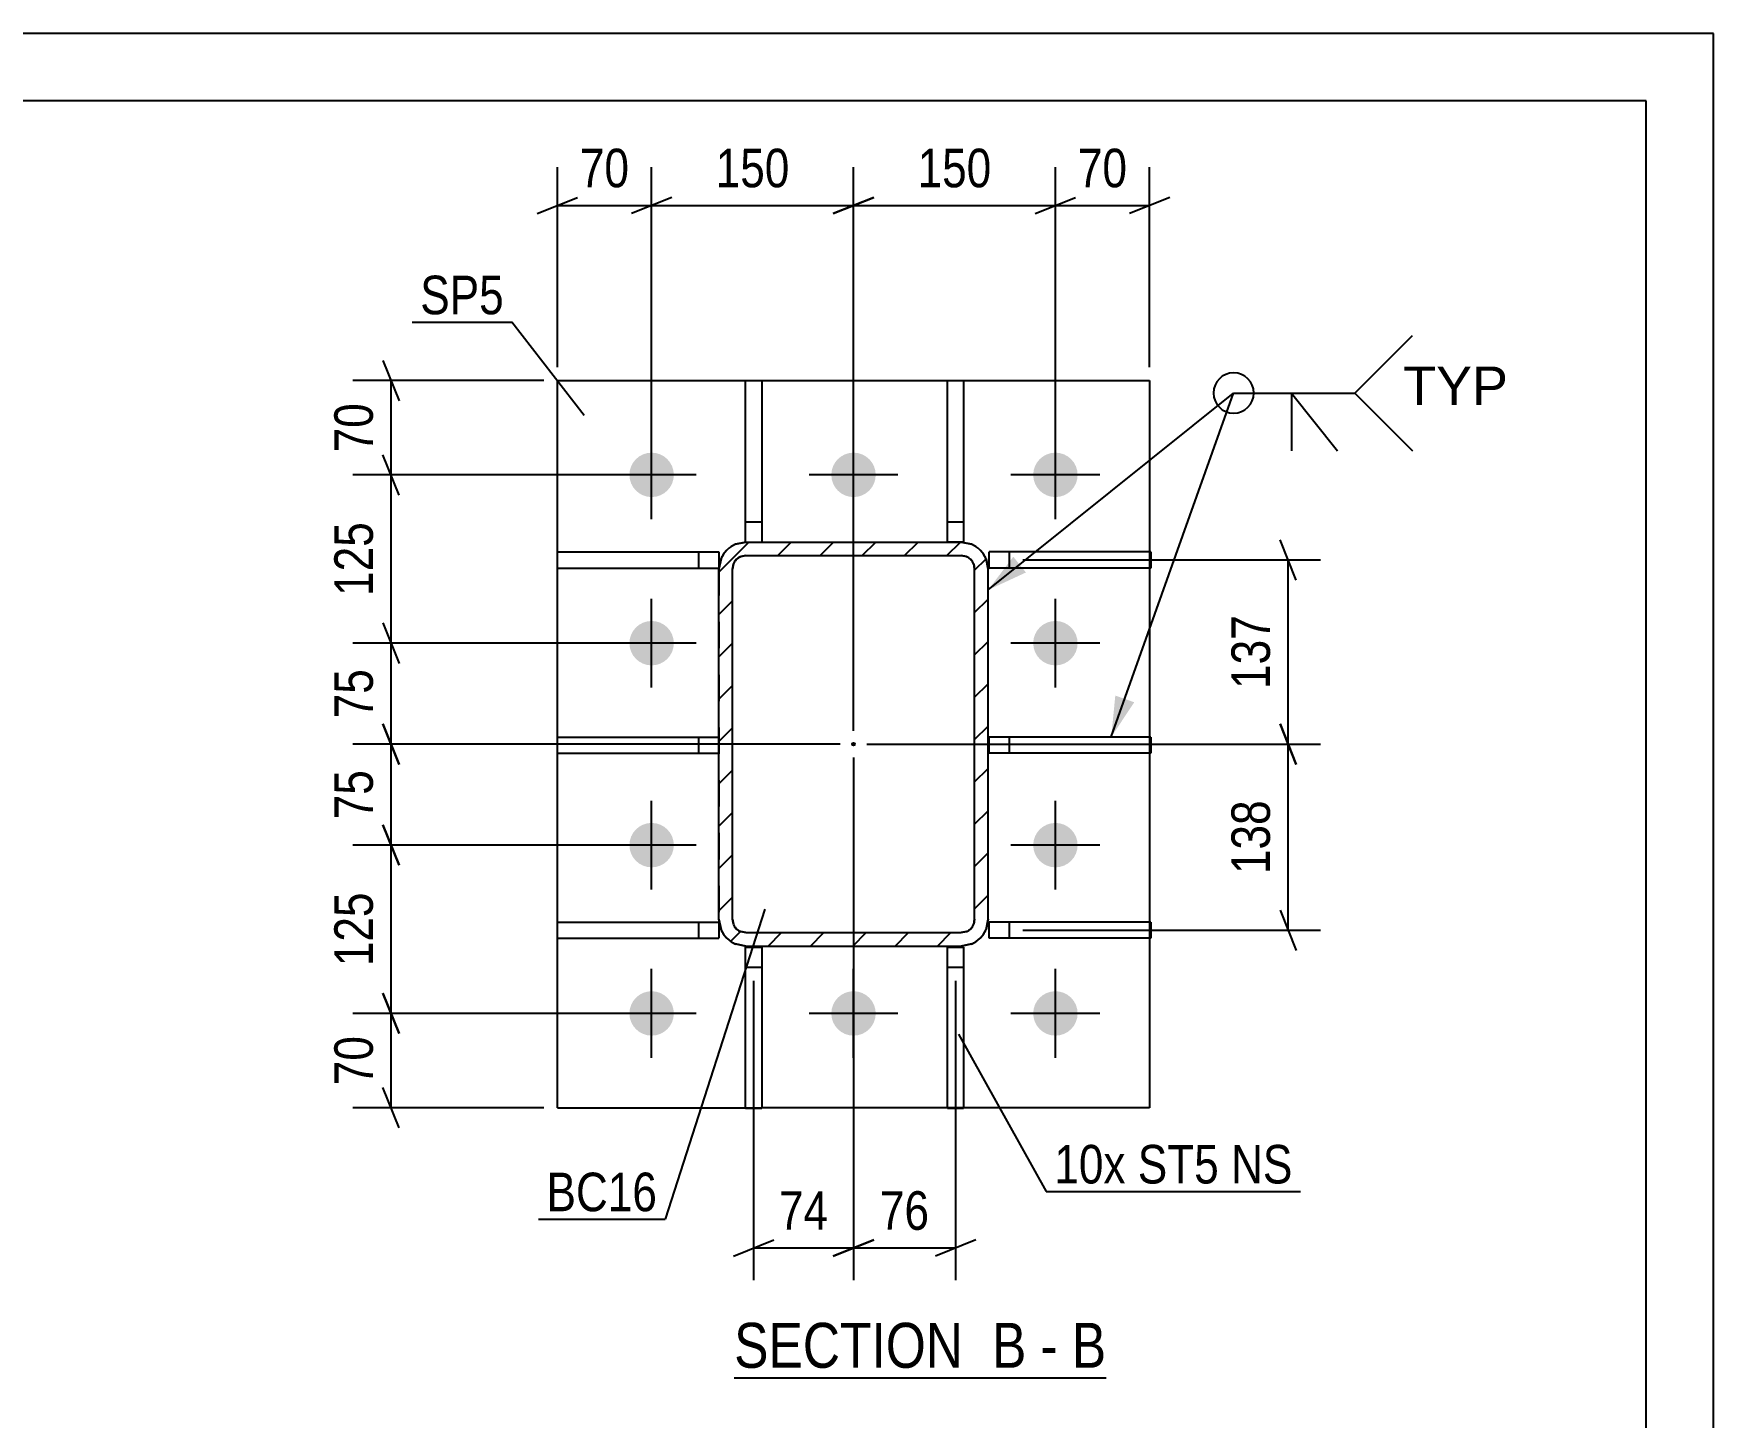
# Model space of a CAD drawing. Header units: millimetres. Extents: x -162 to 432, y -197 to 223.
# Drawn here: x 307.4 to 432.2, y 120.3 to 223.1 of the extents above; entities that cross this region are included whole.
import ezdxf

# ---------------------------------------------------------------- set-up
doc = ezdxf.new("R2010")
doc.units = ezdxf.units.MM
doc.linetypes.add('DXK_LINE_DOT2', pattern=[3.9198, 1.9599, -1.9599])
doc.linetypes.add('DXK_LINE_DOT3', pattern=[5.9187, 2.979, -0.9799, 0.9799, -0.9799])
doc.styles.add('Arial', font='ARIAL.TTF', dxfattribs={"height": 0.2})
doc.styles.add('Arial Narrow', font='ARIALN.TTF', dxfattribs={"height": 0.2})

# ---------------------------------------------------------------- blocks, each defined once
blk = doc.blocks.new('Unknown-284928215-1134')
at = {"color": 5, "linetype": 'Continuous'}
for p, q in [((432.21, 223.11), (-161.79, 223.11)), ((432.21, -196.89), (432.21, 223.11)), ((427.21, 218.11), (-156.79, 218.11)), ((427.21, -191.89), (427.21, 218.11))]:
    blk.add_line(p, q, dxfattribs=at)
blk = doc.blocks.new('Unknown-284928215-14 - 2183')
at = {"color": 6, "linetype": 'Continuous'}
blk.add_line((359.45, 123.27), (387.1, 123.27), dxfattribs=at)
at = {"color": 0, "linetype": 'Continuous'}
for points in [[(377.56, 124.02), (377.56, 127.52), (359.45, 127.52), (359.45, 124.02)], [(381.16, 124.02), (381.16, 127.52), (378.61, 127.52), (378.61, 124.02)], [(383.49, 124.02), (383.49, 127.52), (382.21, 127.52), (382.21, 124.02)], [(387.1, 124.02), (387.1, 127.52), (384.54, 127.52), (384.54, 124.02)]]:
    blk.add_wipeout(points, dxfattribs=at)
at = {"color": 7, "linetype": 'Continuous', "style": 'Arial Narrow'}
for s, p in [('SECTION ', (359.45, 124.02)), ('B', (378.61, 124.02)), ('B', (384.54, 124.02)), ('-', (382.21, 124.02))]:
    blk.add_text(s, height=3.34, dxfattribs=at).set_placement(p)
blk = doc.blocks.new('Part-284928215-2198 - 2183')
at = {"color": 2, "linetype": 'Continuous'}
for p, q in [((360.3, 185.34), (360.3, 197.34)), ((360.3, 197.34), (361.5, 197.34)), ((361.5, 197.34), (361.5, 185.34)), ((360.32, 185.34), (360.3, 185.34))]:
    blk.add_line(p, q, dxfattribs=at)
at = {"color": 7, "linetype": 'DXK_LINE_DOT2'}
for p, q in [((360.3, 186.84), (361.5, 186.84)), ((360.3, 185.34), (361.5, 185.34))]:
    blk.add_line(p, q, dxfattribs=at)
blk = doc.blocks.new('Part-284928215-2208 - 2183')
at = {"color": 2, "linetype": 'Continuous'}
for p, q in [((360.3, 143.27), (360.3, 155.27)), ((360.3, 155.27), (361.5, 155.27)), ((361.5, 155.27), (361.5, 143.27)), ((361.5, 143.27), (360.3, 143.27))]:
    blk.add_line(p, q, dxfattribs=at)
at = {"color": 7, "linetype": 'DXK_LINE_DOT2'}
blk.add_line((360.3, 153.77), (361.5, 153.77), dxfattribs=at)
blk = doc.blocks.new('Bolt-284928215-2192 - 2183')
at = {"linetype": 'Continuous'}
for points in [[(351.67, 190.34, -1), (354.97, 190.34, -1)], [(366.67, 190.34, -1), (369.97, 190.34, -1)], [(381.67, 190.34, -1), (384.97, 190.34, -1)], [(351.67, 177.84, -1), (354.97, 177.84, -1)], [(381.67, 177.84, -1), (384.97, 177.84, -1)], [(351.67, 162.84, -1), (354.97, 162.84, -1)], [(381.67, 162.84, -1), (384.97, 162.84, -1)], [(351.67, 150.34, -1), (354.97, 150.34, -1)], [(366.67, 150.34, -1), (369.97, 150.34, -1)], [(381.67, 150.34, -1), (384.97, 150.34, -1)]]:
    blk.add_hatch(color=1, dxfattribs=at).paths.add_polyline_path(points)
at = {"color": 1, "linetype": 'Continuous'}
for p, q in [((353.32, 187.04), (353.32, 193.64)), ((368.32, 187.04), (368.32, 193.64)), ((383.32, 187.04), (383.32, 193.64)), ((356.62, 190.34), (350.02, 190.34)), ((371.62, 190.34), (365.02, 190.34)), ((386.62, 190.34), (380.02, 190.34)), ((353.32, 174.54), (353.32, 181.14)), ((383.32, 174.54), (383.32, 181.14)), ((356.62, 177.84), (350.02, 177.84)), ((386.62, 177.84), (380.02, 177.84)), ((353.32, 159.54), (353.32, 166.14)), ((383.32, 159.54), (383.32, 166.14)), ((356.62, 162.84), (350.02, 162.84)), ((386.62, 162.84), (380.02, 162.84)), ((353.32, 147.04), (353.32, 153.64)), ((368.32, 147.04), (368.32, 153.64)), ((383.32, 147.04), (383.32, 153.64)), ((356.62, 150.34), (350.02, 150.34)), ((371.62, 150.34), (365.02, 150.34)), ((386.62, 150.34), (380.02, 150.34))]:
    blk.add_line(p, q, dxfattribs=at)
blk = doc.blocks.new('Part-284928215-2203 - 2183')
at = {"color": 2, "linetype": 'Continuous'}
for p, q in [((375.3, 185.34), (375.3, 197.34)), ((375.3, 197.34), (376.5, 197.34)), ((376.5, 197.34), (376.5, 185.34)), ((376.5, 185.34), (376.32, 185.34))]:
    blk.add_line(p, q, dxfattribs=at)
at = {"color": 7, "linetype": 'DXK_LINE_DOT2'}
for p, q in [((375.3, 186.84), (376.5, 186.84)), ((376.32, 185.34), (375.3, 185.34))]:
    blk.add_line(p, q, dxfattribs=at)
blk = doc.blocks.new('Part-284928215-2213 - 2183')
at = {"color": 2, "linetype": 'Continuous'}
for p, q in [((375.3, 143.27), (375.3, 155.27)), ((375.3, 155.27), (376.5, 155.27)), ((376.5, 155.27), (376.5, 143.27)), ((376.5, 143.27), (375.3, 143.27))]:
    blk.add_line(p, q, dxfattribs=at)
at = {"color": 7, "linetype": 'DXK_LINE_DOT2'}
blk.add_line((375.3, 153.77), (376.5, 153.77), dxfattribs=at)
blk = doc.blocks.new('Part-284928215-2218 - 2183')
at = {"color": 2, "linetype": 'Continuous'}
for p, q in [((390.4, 157.12), (378.4, 157.12)), ((378.4, 155.92), (378.4, 157.12)), ((390.4, 157.12), (390.4, 155.92)), ((390.4, 155.92), (378.4, 155.92))]:
    blk.add_line(p, q, dxfattribs=at)
at = {"color": 7, "linetype": 'DXK_LINE_DOT2'}
blk.add_line((379.9, 155.92), (379.9, 157.12), dxfattribs=at)
blk = doc.blocks.new('Part-284928215-2223 - 2183')
at = {"color": 2, "linetype": 'Continuous'}
for p, q in [((390.4, 184.62), (378.4, 184.62)), ((378.4, 183.42), (378.4, 184.62)), ((390.4, 184.62), (390.4, 183.42)), ((390.4, 183.42), (378.4, 183.42))]:
    blk.add_line(p, q, dxfattribs=at)
at = {"color": 7, "linetype": 'DXK_LINE_DOT2'}
blk.add_line((379.9, 183.42), (379.9, 184.62), dxfattribs=at)
blk = doc.blocks.new('Part-284928215-2228 - 2183')
at = {"color": 2, "linetype": 'Continuous'}
for p, q in [((390.4, 170.87), (378.4, 170.87)), ((378.4, 169.67), (378.4, 170.87)), ((390.4, 170.87), (390.4, 169.67)), ((390.4, 169.67), (378.4, 169.67))]:
    blk.add_line(p, q, dxfattribs=at)
at = {"color": 7, "linetype": 'DXK_LINE_DOT2'}
blk.add_line((379.9, 169.67), (379.9, 170.87), dxfattribs=at)
blk = doc.blocks.new('Part-284928215-2233 - 2183')
at = {"color": 2, "linetype": 'Continuous'}
for p, q in [((346.32, 155.92), (346.32, 157.12)), ((346.32, 157.12), (358.32, 157.12)), ((358.32, 157.12), (358.32, 155.92)), ((346.32, 155.92), (358.32, 155.92))]:
    blk.add_line(p, q, dxfattribs=at)
at = {"color": 7, "linetype": 'DXK_LINE_DOT2'}
blk.add_line((356.82, 155.92), (356.82, 157.12), dxfattribs=at)
blk = doc.blocks.new('Part-284928215-2238 - 2183')
at = {"color": 2, "linetype": 'Continuous'}
for p, q in [((346.32, 183.42), (346.32, 184.62)), ((346.32, 184.62), (358.32, 184.62)), ((358.32, 184.62), (358.32, 183.42)), ((346.32, 183.42), (358.32, 183.42))]:
    blk.add_line(p, q, dxfattribs=at)
at = {"color": 7, "linetype": 'DXK_LINE_DOT2'}
blk.add_line((356.82, 183.42), (356.82, 184.62), dxfattribs=at)
blk = doc.blocks.new('Part-284928215-2243 - 2183')
at = {"color": 2, "linetype": 'Continuous'}
for p, q in [((346.32, 169.67), (346.32, 170.87)), ((346.32, 170.87), (358.32, 170.87)), ((346.32, 169.67), (358.32, 169.67))]:
    blk.add_line(p, q, dxfattribs=at)
at = {"color": 7, "linetype": 'DXK_LINE_DOT2'}
for p, q in [((356.82, 169.67), (356.82, 170.87)), ((358.32, 170.87), (358.32, 169.67))]:
    blk.add_line(p, q, dxfattribs=at)
blk = doc.blocks.new('Part-284928215-2280 - 2183')
at = {"linetype": 'Continuous'}
h = blk.add_hatch(dxfattribs=at)
h.set_pattern_fill('', scale=0.7, style=0, pattern_type=0)
h.set_pattern_definition([(45, (378.1706, 184.1082), (-1.57154, 1.57154), [])])
h.paths.add_polyline_path([(378.32, 183.34), (378.17, 184.11), (377.74, 184.76), (377.09, 185.19), (376.32, 185.34), (360.32, 185.34), (359.56, 185.19), (358.91, 184.76), (358.48, 184.11), (358.32, 183.34), (358.32, 157.34), (358.48, 156.58), (358.91, 155.93), (359.56, 155.5), (360.32, 155.34), (376.32, 155.34), (377.09, 155.5), (377.74, 155.93), (378.17, 156.58), (378.32, 157.34)])
h.paths.add_polyline_path([(377.25, 156.96), (377.03, 156.64), (376.71, 156.42), (376.32, 156.34), (360.32, 156.34), (359.94, 156.42), (359.62, 156.64), (359.4, 156.96), (359.32, 157.34), (359.32, 183.34), (359.4, 183.73), (359.62, 184.05), (359.94, 184.27), (360.32, 184.34), (376.32, 184.34), (376.71, 184.27), (377.03, 184.05), (377.25, 183.73), (377.32, 183.34), (377.32, 157.34)])
blk.add_hatch(color=246, dxfattribs=at).paths.add_polyline_path([(368.32, 170.24, -1), (368.32, 170.44, -1)])
at = {"color": 7, "linetype": 'DXK_LINE_DOT2'}
for p, q in [((359.56, 185.19), (360.32, 185.34)), ((360.32, 185.34), (376.32, 185.34)), ((376.32, 185.34), (377.09, 185.19)), ((358.32, 183.34), (358.48, 184.11)), ((359.4, 183.73), (359.32, 183.34)), ((360.32, 184.34), (359.94, 184.27)), ((360.32, 184.34), (376.32, 184.34)), ((376.71, 184.27), (376.32, 184.34)), ((377.32, 183.34), (377.25, 183.73)), ((378.17, 184.11), (378.32, 183.34)), ((358.32, 183.34), (358.32, 157.34)), ((359.32, 157.34), (359.32, 183.34)), ((377.32, 157.34), (377.32, 183.34)), ((378.32, 157.34), (378.32, 183.34)), ((358.48, 156.58), (358.32, 157.34)), ((359.32, 157.34), (359.4, 156.96)), ((377.25, 156.96), (377.32, 157.34)), ((378.32, 157.34), (378.17, 156.58)), ((359.94, 156.42), (360.32, 156.34)), ((360.32, 156.34), (376.32, 156.34)), ((376.32, 156.34), (376.71, 156.42)), ((360.32, 155.34), (359.56, 155.5)), ((360.32, 155.34), (376.32, 155.34)), ((377.09, 155.5), (376.32, 155.34))]:
    blk.add_line(p, q, dxfattribs=at)
at = {"color": 2, "linetype": 'Continuous'}
for p, q in [((360.32, 185.34), (359.56, 185.19)), ((360.32, 185.34), (376.32, 185.34)), ((377.09, 185.19), (376.32, 185.34)), ((358.48, 184.11), (358.32, 183.34)), ((359.32, 183.34), (359.4, 183.73)), ((359.94, 184.27), (360.32, 184.34)), ((360.32, 184.34), (376.32, 184.34)), ((376.32, 184.34), (376.71, 184.27)), ((377.25, 183.73), (377.32, 183.34)), ((378.32, 183.34), (378.17, 184.11)), ((358.32, 157.34), (358.32, 183.34)), ((359.32, 157.34), (359.32, 183.34)), ((377.32, 157.34), (377.32, 183.34)), ((378.32, 157.34), (378.32, 183.34)), ((358.32, 157.34), (358.48, 156.58)), ((359.4, 156.96), (359.32, 157.34)), ((377.32, 157.34), (377.25, 156.96)), ((378.17, 156.58), (378.32, 157.34)), ((360.32, 156.34), (359.94, 156.42)), ((360.32, 156.34), (376.32, 156.34)), ((376.71, 156.42), (376.32, 156.34)), ((359.56, 155.5), (360.32, 155.34)), ((360.32, 155.34), (376.32, 155.34)), ((376.32, 155.34), (377.09, 155.5))]:
    blk.add_line(p, q, dxfattribs=at)
at = {"color": 7, "linetype": 'DXK_LINE_DOT3'}
blk.add_line((368.32, 170.34), (368.32, 170.34), dxfattribs=at)
at = {"color": 246, "linetype": 'DXK_LINE_DOT2'}
blk.add_line((368.32, 170.34), (368.32, 170.34), dxfattribs=at)
at = {"color": 246, "linetype": 'Continuous'}
blk.add_circle((368.32, 170.34), 0.1, dxfattribs=at)
at = {"color": 7, "linetype": 'DXK_LINE_DOT2'}
for centre, radius, start, end in [((360.32, 183.34), 2, 112.5, 157.5), ((376.32, 183.34), 2, 22.5, 67.5), ((360.32, 183.34), 1, 112.5, 157.5), ((376.32, 183.34), 1, 22.5, 67.5), ((360.32, 157.34), 2, 202.5, 247.5), ((360.32, 157.34), 1, 202.5, 247.5), ((376.32, 157.34), 1, 292.5, 337.5), ((376.32, 157.34), 2, 292.5, 337.5)]:
    blk.add_arc(centre, radius, start, end, dxfattribs=at)
at = {"color": 2, "linetype": 'Continuous'}
for centre, radius, start, end in [((360.32, 183.34), 2, 112.5, 157.5), ((376.32, 183.34), 2, 22.5, 67.5), ((360.32, 183.34), 1, 112.5, 157.5), ((376.32, 183.34), 1, 22.5, 67.5), ((360.32, 157.34), 2, 202.5, 247.5), ((360.32, 157.34), 1, 202.5, 247.5), ((376.32, 157.34), 1, 292.5, 337.5), ((376.32, 157.34), 2, 292.5, 337.5)]:
    blk.add_arc(centre, radius, start, end, dxfattribs=at)
blk = doc.blocks.new('Part-284928215-2301 - 2183')
at = {"color": 2, "linetype": 'Continuous'}
for p, q in [((346.32, 143.34), (346.32, 197.34)), ((346.32, 197.34), (390.32, 197.34)), ((390.32, 197.34), (390.32, 184.62)), ((390.32, 183.42), (390.32, 170.87)), ((390.32, 169.67), (390.32, 157.12)), ((390.32, 155.92), (390.32, 143.34)), ((346.32, 143.34), (360.3, 143.34)), ((375.3, 143.34), (361.5, 143.34)), ((390.32, 143.34), (376.5, 143.34))]:
    blk.add_line(p, q, dxfattribs=at)
at = {"color": 7, "linetype": 'DXK_LINE_DOT2'}
for p, q in [((390.32, 184.62), (390.32, 183.42)), ((390.32, 170.87), (390.32, 169.67)), ((390.32, 157.12), (390.32, 155.92)), ((360.3, 143.34), (361.5, 143.34)), ((376.5, 143.34), (375.3, 143.34))]:
    blk.add_line(p, q, dxfattribs=at)
blk = doc.blocks.new('StraightDimension-284928215-2481 - 2183')
at = {"color": 7, "linetype": 'Continuous'}
for p, q in [((368.32, 169.34), (368.32, 130.52)), ((375.9, 152.77), (375.9, 130.52)), ((366.82, 132.32), (369.82, 133.52)), ((368.32, 132.92), (375.9, 132.92)), ((377.4, 133.52), (374.4, 132.32))]:
    blk.add_line(p, q, dxfattribs=at)
at = {"color": 0}
blk.add_wipeout([(374.54, 133.67), (374.54, 137.87), (369.68, 137.87), (369.68, 133.67)], dxfattribs=at)
at = {"color": 3, "style": 'Arial Narrow'}
blk.add_text('76', height=2.863, dxfattribs=at).set_placement((370.28, 134.27))
blk = doc.blocks.new('StraightDimension-284928215-2347 - 2183')
at = {"color": 7, "linetype": 'Continuous'}
for p, q in [((346.32, 198.34), (346.32, 213.2)), ((353.32, 191.34), (353.32, 213.2)), ((344.82, 209.75), (347.82, 210.95)), ((354.82, 210.95), (351.82, 209.75)), ((346.32, 210.35), (353.32, 210.35))]:
    blk.add_line(p, q, dxfattribs=at)
at = {"color": 0}
blk.add_wipeout([(352.25, 211.1), (352.25, 215.3), (347.39, 215.3), (347.39, 211.1)], dxfattribs=at)
at = {"color": 3, "style": 'Arial Narrow'}
blk.add_text('70', height=2.863, dxfattribs=at).set_placement((347.99, 211.7))
blk = doc.blocks.new('StraightDimension-284928215-2357 - 2183')
at = {"color": 7, "linetype": 'Continuous'}
for p, q in [((383.32, 191.34), (383.32, 213.2)), ((390.32, 198.34), (390.32, 213.2)), ((381.82, 209.75), (384.82, 210.95)), ((391.82, 210.95), (388.82, 209.75)), ((383.32, 210.35), (390.32, 210.35))]:
    blk.add_line(p, q, dxfattribs=at)
at = {"color": 0}
blk.add_wipeout([(389.25, 211.1), (389.25, 215.3), (384.39, 215.3), (384.39, 211.1)], dxfattribs=at)
at = {"color": 3, "style": 'Arial Narrow'}
blk.add_text('70', height=2.863, dxfattribs=at).set_placement((384.99, 211.7))
blk = doc.blocks.new('StraightDimension-284928215-2367 - 2183')
at = {"color": 7, "linetype": 'Continuous'}
for p, q in [((368.32, 171.34), (368.32, 213.2)), ((383.32, 191.34), (383.32, 213.2)), ((369.82, 210.95), (366.82, 209.75)), ((381.82, 209.75), (384.82, 210.95)), ((368.32, 210.35), (383.32, 210.35))]:
    blk.add_line(p, q, dxfattribs=at)
at = {"color": 0}
blk.add_wipeout([(379.17, 211.1), (379.17, 215.3), (372.48, 215.3), (372.48, 211.1)], dxfattribs=at)
at = {"color": 3, "style": 'Arial Narrow'}
blk.add_text('150', height=2.863, dxfattribs=at).set_placement((373.08, 211.7))
blk = doc.blocks.new('StraightDimension-284928215-2378 - 2183')
at = {"color": 7, "linetype": 'Continuous'}
for p, q in [((353.32, 191.34), (353.32, 213.2)), ((368.32, 171.34), (368.32, 213.2)), ((354.82, 210.95), (351.82, 209.75)), ((366.82, 209.75), (369.82, 210.95)), ((353.32, 210.35), (368.32, 210.35))]:
    blk.add_line(p, q, dxfattribs=at)
at = {"color": 0}
blk.add_wipeout([(364.16, 211.1), (364.16, 215.3), (357.48, 215.3), (357.48, 211.1)], dxfattribs=at)
at = {"color": 3, "style": 'Arial Narrow'}
blk.add_text('150', height=2.863, dxfattribs=at).set_placement((358.08, 211.7))
blk = doc.blocks.new('StraightDimension-284928215-2489 - 2183')
at = {"color": 7, "linetype": 'Continuous'}
for p, q in [((368.32, 169.34), (368.32, 130.52)), ((360.9, 152.77), (360.9, 130.52)), ((359.4, 132.32), (362.4, 133.52)), ((360.9, 132.92), (368.32, 132.92)), ((369.82, 133.52), (366.82, 132.32))]:
    blk.add_line(p, q, dxfattribs=at)
at = {"color": 0}
blk.add_wipeout([(367.04, 133.67), (367.04, 137.87), (362.18, 137.87), (362.18, 133.67)], dxfattribs=at)
at = {"color": 3, "style": 'Arial Narrow'}
blk.add_text('74', height=2.863, dxfattribs=at).set_placement((362.78, 134.27))
blk = doc.blocks.new('StraightDimension-284928215-2497 - 2183')
at = {"color": 7, "linetype": 'Continuous'}
for p, q in [((401.21, 182.52), (400.01, 185.52)), ((380.9, 184.02), (403.01, 184.02)), ((400.61, 170.34), (400.61, 184.02)), ((400.01, 171.84), (401.21, 168.84)), ((369.32, 170.34), (403.01, 170.34))]:
    blk.add_line(p, q, dxfattribs=at)
at = {"color": 0}
blk.add_wipeout([(399.86, 180.53), (395.66, 180.53), (395.66, 173.84), (399.86, 173.84)], dxfattribs=at)
at = {"color": 3, "style": 'Arial Narrow'}
blk.add_text('137', height=2.863, rotation=90.0002, dxfattribs=at).set_placement((399.26, 174.44))
blk = doc.blocks.new('StraightDimension-284928215-8640 - 2183')
at = {"color": 7, "linetype": 'Continuous'}
for p, q in [((333.36, 198.84), (334.56, 195.84)), ((345.32, 197.34), (331.11, 197.34)), ((333.96, 190.34), (333.96, 197.34)), ((334.56, 188.84), (333.36, 191.84)), ((352.32, 190.34), (331.11, 190.34))]:
    blk.add_line(p, q, dxfattribs=at)
at = {"color": 0}
blk.add_wipeout([(333.21, 196.27), (329.01, 196.27), (329.01, 191.41), (333.21, 191.41)], dxfattribs=at)
at = {"color": 3, "style": 'Arial Narrow'}
blk.add_text('70', height=2.863, rotation=90.0002, dxfattribs=at).set_placement((332.61, 192.01))
blk = doc.blocks.new('StraightDimension-284928215-2504 - 2183')
at = {"color": 7, "linetype": 'Continuous'}
for p, q in [((401.21, 168.84), (400.01, 171.84)), ((369.32, 170.34), (403.01, 170.34)), ((400.61, 156.52), (400.61, 170.34)), ((400.01, 158.02), (401.21, 155.02)), ((380.9, 156.52), (403.01, 156.52))]:
    blk.add_line(p, q, dxfattribs=at)
at = {"color": 0}
blk.add_wipeout([(399.86, 166.78), (395.66, 166.78), (395.66, 160.09), (399.86, 160.09)], dxfattribs=at)
at = {"color": 3, "style": 'Arial Narrow'}
blk.add_text('138', height=2.863, rotation=90.0002, dxfattribs=at).set_placement((399.26, 160.69))
blk = doc.blocks.new('StraightDimension-284928215-8641 - 2183')
at = {"color": 7, "linetype": 'Continuous'}
for p, q in [((334.56, 188.84), (333.36, 191.84)), ((352.32, 190.34), (331.11, 190.34)), ((333.96, 177.84), (333.96, 190.34)), ((333.36, 179.34), (334.56, 176.34)), ((352.32, 177.84), (331.11, 177.84))]:
    blk.add_line(p, q, dxfattribs=at)
at = {"color": 0}
blk.add_wipeout([(333.21, 187.43), (329.01, 187.43), (329.01, 180.75), (333.21, 180.75)], dxfattribs=at)
at = {"color": 3, "style": 'Arial Narrow'}
blk.add_text('125', height=2.863, rotation=90.0002, dxfattribs=at).set_placement((332.61, 181.35))
blk = doc.blocks.new('StraightDimension-284928215-8642 - 2183')
at = {"color": 7, "linetype": 'Continuous'}
for p, q in [((333.36, 179.34), (334.56, 176.34)), ((352.32, 177.84), (331.11, 177.84)), ((333.96, 170.34), (333.96, 177.84)), ((334.56, 168.84), (333.36, 171.84)), ((367.32, 170.34), (331.11, 170.34))]:
    blk.add_line(p, q, dxfattribs=at)
at = {"color": 0}
blk.add_wipeout([(333.21, 176.52), (329.01, 176.52), (329.01, 171.66), (333.21, 171.66)], dxfattribs=at)
at = {"color": 3, "style": 'Arial Narrow'}
blk.add_text('75', height=2.863, rotation=90.0002, dxfattribs=at).set_placement((332.61, 172.26))
blk = doc.blocks.new('StraightDimension-284928215-8643 - 2183')
at = {"color": 7, "linetype": 'Continuous'}
for p, q in [((333.36, 171.84), (334.56, 168.84)), ((367.32, 170.34), (331.11, 170.34)), ((333.96, 162.84), (333.96, 170.34)), ((334.56, 161.34), (333.36, 164.34)), ((352.32, 162.84), (331.11, 162.84))]:
    blk.add_line(p, q, dxfattribs=at)
at = {"color": 0}
blk.add_wipeout([(333.21, 169.02), (329.01, 169.02), (329.01, 164.16), (333.21, 164.16)], dxfattribs=at)
at = {"color": 3, "style": 'Arial Narrow'}
blk.add_text('75', height=2.863, rotation=90.0002, dxfattribs=at).set_placement((332.61, 164.76))
blk = doc.blocks.new('StraightDimension-284928215-8644 - 2183')
at = {"color": 7, "linetype": 'Continuous'}
for p, q in [((333.36, 164.34), (334.56, 161.34)), ((352.32, 162.84), (331.11, 162.84)), ((333.96, 150.34), (333.96, 162.84)), ((334.56, 148.84), (333.36, 151.84)), ((352.32, 150.34), (331.11, 150.34))]:
    blk.add_line(p, q, dxfattribs=at)
at = {"color": 0}
blk.add_wipeout([(333.21, 159.93), (329.01, 159.93), (329.01, 153.25), (333.21, 153.25)], dxfattribs=at)
at = {"color": 3, "style": 'Arial Narrow'}
blk.add_text('125', height=2.863, rotation=90.0002, dxfattribs=at).set_placement((332.61, 153.85))
blk = doc.blocks.new('StraightDimension-284928215-8645 - 2183')
at = {"color": 7, "linetype": 'Continuous'}
for p, q in [((333.36, 151.84), (334.56, 148.84)), ((352.32, 150.34), (331.11, 150.34)), ((333.96, 143.34), (333.96, 150.34)), ((334.56, 141.84), (333.36, 144.84)), ((345.32, 143.34), (331.11, 143.34))]:
    blk.add_line(p, q, dxfattribs=at)
at = {"color": 0}
blk.add_wipeout([(333.21, 149.27), (329.01, 149.27), (329.01, 144.41), (333.21, 144.41)], dxfattribs=at)
at = {"color": 3, "style": 'Arial Narrow'}
blk.add_text('70', height=2.863, rotation=90.0002, dxfattribs=at).set_placement((332.61, 145.01))
blk = doc.blocks.new('Mark-284928215-2297 - 2183')
at = {"color": 0}
blk.add_wipeout([(342.34, 202.27), (342.34, 205.27), (336.13, 205.27), (336.13, 202.27)], dxfattribs=at)
blk.add_wipeout([(342.34, 202.27), (342.34, 205.27), (336.13, 205.27), (336.13, 202.27)], dxfattribs=at)
at = {"color": 30, "linetype": 'Continuous'}
for p in [(335.53, 201.67), (348.3, 194.75)]:
    blk.add_line(p, (342.94, 201.67), dxfattribs=at)
at = {"color": 3, "style": 'Arial Narrow'}
blk.add_text('SP5', height=2.863, dxfattribs=at).set_placement((336.13, 202.27))
blk = doc.blocks.new('Mark-284928215-2276 - 2183')
at = {"color": 0}
blk.add_wipeout([(353.73, 135.65), (353.73, 138.65), (345.51, 138.65), (345.51, 135.65)], dxfattribs=at)
blk.add_wipeout([(353.73, 135.65), (353.73, 138.65), (345.51, 138.65), (345.51, 135.65)], dxfattribs=at)
at = {"color": 30, "linetype": 'Continuous'}
for p in [(361.74, 158.09), (344.91, 135.05)]:
    blk.add_line(p, (354.33, 135.05), dxfattribs=at)
at = {"color": 3, "style": 'Arial Narrow'}
blk.add_text('BC16', height=2.863, dxfattribs=at).set_placement((345.51, 135.65))
blk = doc.blocks.new('WeldMark-284928215-2511 - 2183')
at = {"linetype": 'Continuous'}
for points in [[(381.13, 183.09), (378.32, 181.79), (380.19, 184.26)], [(389.18, 173.45), (387.47, 170.88), (387.77, 173.95)]]:
    blk.add_hatch(color=30, dxfattribs=at).paths.add_polyline_path(points)
at = {"color": 30, "linetype": 'Continuous'}
for p, q in [((378.32, 181.79), (396.56, 196.42)), ((387.47, 170.88), (396.56, 196.42)), ((396.56, 196.42), (405.56, 196.42))]:
    blk.add_line(p, q, dxfattribs=at)
at = {"color": 3, "linetype": 'Continuous'}
for q in [(404.28, 192.13), (400.85, 192.13)]:
    blk.add_line((400.85, 196.42), q, dxfattribs=at)
for start, end in [(90, 270), (270, 90)]:
    blk.add_arc((396.56, 196.42), 1.5, start, end, dxfattribs=at)
at = {"color": 0, "linetype": 'Continuous'}
blk.add_wipeout([(416.94, 195.52), (416.94, 198.52), (409.16, 198.52), (409.16, 195.52)], dxfattribs=at)
blk.add_wipeout([(416.94, 195.52), (416.94, 198.52), (409.16, 198.52), (409.16, 195.52)], dxfattribs=at)
at = {"color": 3, "linetype": 'Continuous'}
for q in [(409.85, 200.7), (409.85, 192.13)]:
    blk.add_line((405.56, 196.42), q, dxfattribs=at)
at = {"color": 3, "linetype": 'Continuous', "style": 'Arial'}
blk.add_text('TYP', height=2.865, dxfattribs=at).set_placement((409.16, 195.52))
blk = doc.blocks.new('MarkSet-284928215-2560 - 2183')
at = {"color": 0}
for points in [[(388.54, 137.71), (388.54, 140.71), (383.24, 140.71), (383.24, 137.71)], [(395.47, 137.71), (395.47, 140.71), (389.44, 140.71), (389.44, 137.71)], [(400.93, 137.71), (400.93, 140.71), (396.37, 140.71), (396.37, 137.71)]]:
    blk.add_wipeout(points, dxfattribs=at)
for points in [[(388.54, 137.71), (388.54, 140.71), (383.24, 140.71), (383.24, 137.71)], [(395.47, 137.71), (395.47, 140.71), (389.44, 140.71), (389.44, 137.71)], [(400.93, 137.71), (400.93, 140.71), (396.37, 140.71), (396.37, 137.71)]]:
    blk.add_wipeout(points, dxfattribs=at)
at = {"color": 30, "linetype": 'Continuous'}
for p, q in [((376.12, 148.79), (382.64, 137.11)), ((382.64, 137.11), (401.53, 137.11))]:
    blk.add_line(p, q, dxfattribs=at)
at = {"color": 3, "style": 'Arial Narrow'}
for s, p in [('10x', (383.24, 137.71)), ('ST5', (389.44, 137.71)), ('NS', (396.37, 137.71))]:
    blk.add_text(s, height=2.863, dxfattribs=at).set_placement(p)

msp = doc.modelspace()

# ---------------------------------------------------------------- block references
for name in ['Unknown-284928215-1134', 'Part-284928215-2301 - 2183', 'Part-284928215-2198 - 2183', 'Part-284928215-2203 - 2183', 'Bolt-284928215-2192 - 2183', 'Part-284928215-2280 - 2183', 'Part-284928215-2238 - 2183', 'Part-284928215-2223 - 2183', 'Part-284928215-2243 - 2183', 'Part-284928215-2228 - 2183', 'Part-284928215-2233 - 2183', 'Part-284928215-2218 - 2183', 'Part-284928215-2208 - 2183', 'Part-284928215-2213 - 2183']:
    msp.add_blockref(name, (0, 0))

# ---------------------------------------------------------------- next in the draw order: block references
for name in ['StraightDimension-284928215-2347 - 2183', 'StraightDimension-284928215-2357 - 2183', 'StraightDimension-284928215-2481 - 2183', 'Unknown-284928215-14 - 2183']:
    msp.add_blockref(name, (0, 0))

# ---------------------------------------------------------------- next in the draw order: block references
for name in ['StraightDimension-284928215-2367 - 2183', 'StraightDimension-284928215-2489 - 2183', 'MarkSet-284928215-2560 - 2183']:
    msp.add_blockref(name, (0, 0))

# ---------------------------------------------------------------- next in the draw order: block references
msp.add_blockref('StraightDimension-284928215-2378 - 2183', (0, 0))

# ---------------------------------------------------------------- next in the draw order: block references
for name in ['StraightDimension-284928215-8640 - 2183', 'StraightDimension-284928215-2497 - 2183']:
    msp.add_blockref(name, (0, 0))

# ---------------------------------------------------------------- next in the draw order: block references
for name in ['Mark-284928215-2297 - 2183', 'StraightDimension-284928215-8641 - 2183', 'StraightDimension-284928215-2504 - 2183']:
    msp.add_blockref(name, (0, 0))

# ---------------------------------------------------------------- next in the draw order: block references
for name in ['WeldMark-284928215-2511 - 2183', 'StraightDimension-284928215-8642 - 2183']:
    msp.add_blockref(name, (0, 0))

# ---------------------------------------------------------------- next in the draw order: block references
msp.add_blockref('StraightDimension-284928215-8643 - 2183', (0, 0))

# ---------------------------------------------------------------- next in the draw order: block references
msp.add_blockref('StraightDimension-284928215-8644 - 2183', (0, 0))

# ---------------------------------------------------------------- next in the draw order: block references
msp.add_blockref('StraightDimension-284928215-8645 - 2183', (0, 0))

# ---------------------------------------------------------------- next in the draw order: block references
msp.add_blockref('Mark-284928215-2276 - 2183', (0, 0))

doc.saveas('drawing.dxf')
